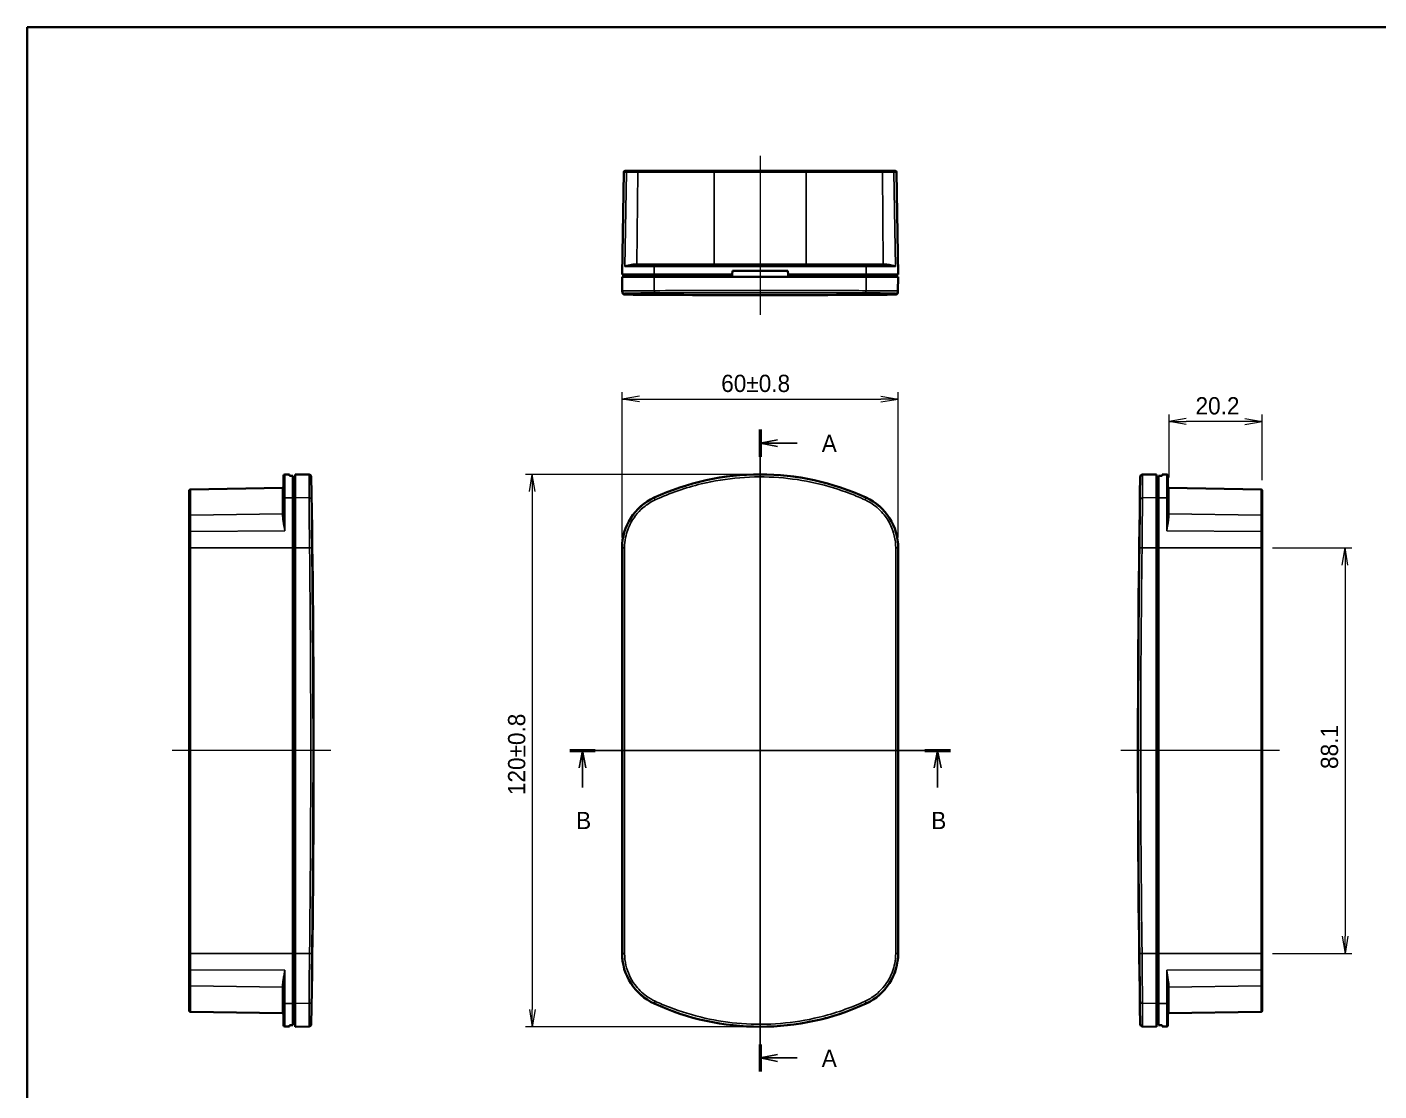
# Model space of a CAD drawing. Header units: millimetres. Extents: x 204 to 2721, y 201 to 622.
# Drawn here: x 605.2 to 899, y 391.1 to 622.2 of the extents above; entities that cross this region are included whole.
import ezdxf

# ---------------------------------------------------------------- set-up
doc = ezdxf.new("R2010")
doc.units = ezdxf.units.MM
doc.header["$LTSCALE"] = 1.5
doc.layers.get('Defpoints').update_dxf_attribs({"lineweight": 25})
for name, color, linetype, lineweight in [('Border (ISO)', 7, 'Continuous', 35), ('Centerline (ISO)', 131, 'Continuous', 18), ('Dimension (ISO)', 7, 'Continuous', 18), ('Section Line (ISO)', 7, 'Continuous', 25), ('Visible (ISO)', 7, 'Continuous', 35), ('Visible Narrow (ISO)', 7, 'Continuous', 25)]:
    doc.layers.add(name, color=color, linetype=linetype, lineweight=lineweight)
doc.styles.add('Note Text (TK)', font='MS PGothic.ttf')
doc.dimstyles.new('Default - Method 1b (TK)', dxfattribs={"dimscale": 1.5, "dimtxt": 2.5, "dimasz": 2.5, "dimexe": 1, "dimexo": 1.5, "dimgap": 1, "dimtad": 1, "dimtoh": 1, "dimdsep": 46, "dimtxsty": 'Note Text (TK)', "dimblk": 'OPEN', "dimcen": 0.09, "dimdle": 5, "dimclrd": 100, "dimclre": 100, "dimclrt": 7, "dimadec": 1, "dimazin": 1, "dimtfac": 1, "dimtmove": 0, "dimatfit": 3, "dimldrblk": 'OPEN', "dimfxl": 1, "dimtolj": 1, "dimlwd": -1, "dimlwe": -1, "dimarcsym": 0})

# ---------------------------------------------------------------- blocks, each defined once
blk = doc.blocks.new('図面枠 tk図枠')
at = {"layer": 'Border (ISO)'}
for q in [(405.5, 289), (14.5, 8)]:
    blk.add_line((14.5, 289), q, dxfattribs=at)
blk = doc.blocks.new('_Open')
at = {"color": 0, "linetype": 'ByBlock', "lineweight": -2}
for p, q in [((-1, 0.167), (0, 0)), ((-1, -0.167), (0, 0)), ((0, 0), (-1, 0))]:
    blk.add_line(p, q, dxfattribs=at)
blk = doc.blocks.new('*D17')
at = {"layer": 'Defpoints', "color": 0}
for p in [(794.53, 541.39), (734.53, 509.07), (794.53, 509.07)]:
    blk.add_point(p, dxfattribs=at)
at = {"layer": 'Dimension (ISO)', "color": 100}
for p, q in [((734.53, 511.32), (734.53, 542.89)), ((738.28, 541.39), (790.78, 541.39)), ((794.53, 511.32), (794.53, 542.89))]:
    blk.add_line(p, q, dxfattribs=at)
at = {"layer": 'Dimension (ISO)', "color": 100, "xscale": 3.75, "yscale": 3.75, "zscale": 3.75, "rotation": 180}
blk.add_blockref('_Open', (734.53, 541.39), dxfattribs=at)
at = {"layer": 'Dimension (ISO)', "color": 100, "xscale": 3.75, "yscale": 3.75, "zscale": 3.75}
blk.add_blockref('_Open', (794.53, 541.39), dxfattribs=at)
at = {"layer": 'Dimension (ISO)', "color": 7, "insert": (756.07, 544.76), "char_height": 3.75, "attachment_point": 4, "style": 'Note Text (TK)'}
blk.add_mtext('\\A1;60±0.8', dxfattribs=at)
blk = doc.blocks.new('*D18')
at = {"layer": 'Defpoints', "color": 0}
for p in [(764.53, 525.01), (715.03, 405.01), (764.53, 405.01)]:
    blk.add_point(p, dxfattribs=at)
at = {"layer": 'Dimension (ISO)', "color": 100}
for p, q in [((762.28, 525.01), (713.53, 525.01)), ((715.03, 521.26), (715.03, 408.76)), ((762.28, 405.01), (713.53, 405.01))]:
    blk.add_line(p, q, dxfattribs=at)
at = {"layer": 'Dimension (ISO)', "color": 100, "xscale": 3.75, "yscale": 3.75, "zscale": 3.75}
for p, rotation in [((715.03, 525.01), 90), ((715.03, 405.01), 270)]:
    blk.add_blockref('_Open', p, dxfattribs=dict(at, rotation=rotation))
at = {"layer": 'Dimension (ISO)', "color": 7, "insert": (711.65, 455.33), "char_height": 3.75, "attachment_point": 4, "rotation": 90, "style": 'Note Text (TK)'}
blk.add_mtext('\\A1;120±0.8', dxfattribs=at)
blk = doc.blocks.new('*D19')
at = {"layer": 'Defpoints', "color": 0}
for p in [(873.61, 509.07), (873.61, 420.96), (891.61, 420.96)]:
    blk.add_point(p, dxfattribs=at)
at = {"layer": 'Dimension (ISO)', "color": 100}
for p, q in [((875.86, 509.07), (893.11, 509.07)), ((891.61, 505.32), (891.61, 424.71)), ((875.86, 420.96), (893.11, 420.96))]:
    blk.add_line(p, q, dxfattribs=at)
at = {"layer": 'Dimension (ISO)', "color": 100, "xscale": 3.75, "yscale": 3.75, "zscale": 3.75}
for p, rotation in [((891.61, 509.07), 90), ((891.61, 420.96), 270)]:
    blk.add_blockref('_Open', p, dxfattribs=dict(at, rotation=rotation))
at = {"layer": 'Dimension (ISO)', "color": 7, "insert": (888.24, 461.01), "char_height": 3.75, "attachment_point": 4, "rotation": 90, "style": 'Note Text (TK)'}
blk.add_mtext('\\A1;88.1', dxfattribs=at)
blk = doc.blocks.new('*D20')
at = {"layer": 'Defpoints', "color": 0}
for p in [(853.36, 536.51), (853.36, 522.09), (873.61, 521.5)]:
    blk.add_point(p, dxfattribs=at)
at = {"layer": 'Dimension (ISO)', "color": 100}
for p, q in [((853.36, 524.34), (853.36, 538.01)), ((873.61, 523.75), (873.61, 538.01)), ((869.86, 536.51), (857.11, 536.51))]:
    blk.add_line(p, q, dxfattribs=at)
at = {"layer": 'Dimension (ISO)', "color": 100, "xscale": 3.75, "yscale": 3.75, "zscale": 3.75, "rotation": 180}
blk.add_blockref('_Open', (853.36, 536.51), dxfattribs=at)
at = {"layer": 'Dimension (ISO)', "color": 100, "xscale": 3.75, "yscale": 3.75, "zscale": 3.75}
blk.add_blockref('_Open', (873.61, 536.51), dxfattribs=at)
at = {"layer": 'Dimension (ISO)', "color": 7, "insert": (859.12, 539.89), "char_height": 3.75, "attachment_point": 4, "style": 'Note Text (TK)'}
blk.add_mtext('\\A1;20.2', dxfattribs=at)
blk = doc.blocks.new('2dTransSection0')
at = {"layer": 'Section Line (ISO)', "linetype": 'Continuous'}
for p, q in [((120.69, 230.7), (120.69, 137.72)), ((123.19, 229.23), (120.69, 228.73)), ((123.19, 228.73), (120.69, 228.73)), ((120.69, 228.73), (123.19, 228.23)), ((126.06, 228.73), (123.19, 228.73)), ((123.19, 140.19), (120.69, 139.69)), ((123.19, 139.69), (120.69, 139.69)), ((120.69, 139.69), (123.19, 139.19)), ((126.06, 139.69), (123.19, 139.69))]:
    blk.add_line(p, q, dxfattribs=at)
at = {"layer": 'Section Line (ISO)', "linetype": 'Continuous', "lineweight": 50}
for p, q in [((120.69, 230.7), (120.69, 226.77)), ((120.69, 141.66), (120.69, 137.72))]:
    blk.add_line(p, q, dxfattribs=at)
at = {"layer": 'Section Line (ISO)', "char_height": 2.5, "attachment_point": 7, "style": 'Note Text (TK)'}
for insert in [(129.61, 227.45), (129.61, 138.4)]:
    blk.add_mtext('A', dxfattribs=dict(at, insert=insert))
blk = doc.blocks.new('2dTransSection1')
at = {"layer": 'Section Line (ISO)', "linetype": 'Continuous'}
for p, q in [((93.1, 184.21), (148.25, 184.21)), ((94.95, 184.21), (94.45, 181.71)), ((94.95, 181.71), (94.95, 184.21)), ((95.45, 181.71), (94.95, 184.21)), ((146.39, 184.21), (145.89, 181.71)), ((146.39, 181.71), (146.39, 184.21)), ((146.89, 181.71), (146.39, 184.21)), ((94.95, 178.88), (94.95, 181.71)), ((146.39, 178.88), (146.39, 181.71))]:
    blk.add_line(p, q, dxfattribs=at)
at = {"layer": 'Section Line (ISO)', "linetype": 'Continuous', "lineweight": 50}
for p, q in [((93.1, 184.21), (96.81, 184.21)), ((144.54, 184.21), (148.25, 184.21))]:
    blk.add_line(p, q, dxfattribs=at)
at = {"layer": 'Section Line (ISO)', "char_height": 2.5, "attachment_point": 7, "style": 'Note Text (TK)'}
for insert in [(94.03, 172.83), (145.47, 172.83)]:
    blk.add_mtext('B', dxfattribs=dict(at, insert=insert))

msp = doc.modelspace()

# ---------------------------------------------------------------- linework, layer by layer
at = {"layer": 'Centerline (ISO)', "linetype": 'Continuous'}
for p, q in [((764.527, 594.199), (764.527, 559.699)), ((764.527, 528.764), (764.527, 401.264)), ((671.254, 465.014), (636.754, 465.014)), ((730.777, 465.014), (798.277, 465.014)), ((877.361, 465.014), (842.861, 465.014))]:
    msp.add_line(p, q, dxfattribs=at)
at = {"layer": 'Visible (ISO)'}
for p, q in [((734.536, 568.449), (734.924, 590.703)), ((735.174, 590.949), (735.725, 590.949)), ((735.725, 590.949), (738.131, 590.949)), ((738.131, 590.949), (754.504, 590.949)), ((774.55, 590.949), (754.504, 590.949)), ((774.55, 590.949), (790.923, 590.949)), ((790.923, 590.949), (793.329, 590.949)), ((793.329, 590.949), (793.88, 590.949)), ((794.518, 568.449), (794.13, 590.703)), ((737.546, 570.449), (741.625, 570.449)), ((741.625, 570.449), (787.429, 570.449)), ((787.429, 570.449), (791.508, 570.449)), ((734.527, 567.949), (741.504, 567.949)), ((734.527, 567.949), (734.582, 564.831)), ((741.508, 568.449), (734.536, 568.449)), ((735.027, 567.949), (735.027, 568.449)), ((741.504, 567.949), (787.55, 567.949)), ((758.462, 568.449), (741.508, 568.449)), ((758.462, 568.449), (758.418, 567.949)), ((758.527, 569.199), (758.462, 568.449)), ((770.527, 569.199), (758.527, 569.199)), ((770.593, 568.449), (770.527, 569.199)), ((770.637, 567.949), (770.593, 568.449)), ((787.547, 568.449), (770.593, 568.449)), ((794.518, 568.449), (787.547, 568.449)), ((787.55, 567.949), (794.527, 567.949)), ((794.027, 567.949), (794.027, 568.449)), ((794.527, 567.949), (794.473, 564.831)), ((734.586, 564.561), (734.582, 564.831)), ((794.473, 564.831), (794.468, 564.561)), ((661.004, 519.7), (661.004, 524.724)), ((661.249, 524.974), (662.254, 524.992)), ((662.254, 524.992), (662.254, 524.664)), ((663.004, 524.67), (663.004, 519.955)), ((663.504, 519.963), (663.504, 525.014)), ((666.521, 524.961), (663.504, 525.014)), ((847.594, 524.961), (850.611, 525.014)), ((850.611, 525.014), (850.611, 519.963)), ((851.111, 519.955), (851.111, 524.67)), ((852.865, 524.974), (851.861, 524.992)), ((851.861, 524.664), (851.861, 524.992)), ((853.111, 524.724), (853.111, 519.7)), ((640.504, 515.96), (640.504, 521.495)), ((640.749, 521.745), (660.758, 522.094)), ((663.004, 519.955), (663.004, 509.065)), ((663.504, 509.065), (663.504, 519.963)), ((850.611, 519.963), (850.611, 509.065)), ((851.111, 509.065), (851.111, 519.955)), ((873.365, 521.745), (853.356, 522.094)), ((873.611, 521.495), (873.611, 515.96)), ((661.004, 516.58), (661.004, 519.7)), ((853.111, 519.7), (853.111, 516.58)), ((640.504, 512.559), (640.504, 515.96)), ((873.611, 515.96), (873.611, 512.559)), ((640.504, 509.065), (640.504, 512.559)), ((873.611, 512.559), (873.611, 509.065)), ((640.504, 509.065), (640.504, 420.963)), ((663.004, 420.963), (663.004, 509.065)), ((663.504, 509.065), (663.504, 420.963)), ((734.527, 509.065), (734.527, 420.963)), ((794.527, 420.963), (794.527, 509.065)), ((850.611, 420.963), (850.611, 509.065)), ((851.111, 509.065), (851.111, 420.963)), ((873.611, 420.963), (873.611, 509.065)), ((640.504, 417.468), (640.504, 420.963)), ((663.004, 420.963), (663.004, 410.072)), ((663.504, 410.065), (663.504, 420.963)), ((850.611, 420.963), (850.611, 410.065)), ((851.111, 410.072), (851.111, 420.963)), ((873.611, 420.963), (873.611, 417.468)), ((640.504, 414.068), (640.504, 417.468)), ((873.611, 417.468), (873.611, 414.068)), ((640.504, 408.533), (640.504, 414.068)), ((661.004, 410.327), (661.004, 413.447)), ((853.111, 413.447), (853.111, 410.327)), ((873.611, 414.068), (873.611, 408.533)), ((640.749, 408.283), (660.758, 407.933)), ((661.004, 405.303), (661.004, 410.327)), ((663.004, 410.072), (663.004, 405.358)), ((663.504, 405.014), (663.504, 410.065)), ((850.611, 410.065), (850.611, 405.014)), ((851.111, 405.358), (851.111, 410.072)), ((853.111, 410.327), (853.111, 405.303)), ((873.365, 408.283), (853.356, 407.933)), ((662.254, 405.364), (662.254, 405.036)), ((851.861, 405.036), (851.861, 405.364)), ((661.249, 405.053), (662.254, 405.036)), ((666.521, 405.066), (663.504, 405.014)), ((847.594, 405.066), (850.611, 405.014)), ((852.865, 405.053), (851.861, 405.036))]:
    msp.add_line(p, q, dxfattribs=at)
for centre, radius, start, end in [((735.174, 590.699), 0.25, 90, 179), ((793.88, 590.699), 0.25, 1, 90), ((735.086, 564.569), 0.5, 181, 269.53032), ((764.527, 4155.949), 3592, 269.530319, 270.469681), ((793.968, 564.569), 0.5, 270.46968, 359), ((661.254, 524.724), 0.25, 91, 180), ((666.512, 524.461), 0.5, 0.94842, 89), ((-2924.496, 465.014), 3592, 359.051582, 0.948418), ((764.527, 470.014), 55, 65.25348, 114.74652), ((4438.611, 465.014), 3592, 179.051582, 180.948418), ((847.603, 524.461), 0.5, 91, 179.05158), ((852.861, 524.724), 0.25, 0, 89), ((640.754, 521.495), 0.25, 91, 180), ((660.754, 522.344), 0.25, 271, 0), ((746.527, 509.065), 12, 114.74652, 180), ((782.527, 509.065), 12, 0, 65.25348), ((853.361, 522.344), 0.25, 180, 269), ((873.361, 521.495), 0.25, 0, 89), ((746.527, 420.963), 12, 180, 245.25348), ((782.527, 420.963), 12, 294.74652, 0), ((640.754, 408.533), 0.25, 180, 269), ((764.527, 460.014), 55, 245.25348, 294.74652), ((873.361, 408.533), 0.25, 271, 0), ((660.754, 407.683), 0.25, 0, 89), ((666.512, 405.566), 0.5, 271, 359.05158), ((847.603, 405.566), 0.5, 180.94842, 269), ((853.361, 407.683), 0.25, 91, 180), ((661.254, 405.303), 0.25, 180, 269), ((852.861, 405.303), 0.25, 271, 0)]:
    msp.add_arc(centre, radius, start, end, dxfattribs=at)
for centre, major_axis, ratio, start_param, end_param in [((721.402, 470.014), (-640.204, 0), 0.0857297, 4.8037342, 4.8049107), ((593.673, 470.014), (622.938, 0), 0.0874887, 1.4584619, 1.4592696), ((920.441, 470.014), (622.938, 0), 0.0874887, 1.6823231, 1.6831308), ((792.712, 470.014), (-640.204, 0), 0.0857297, 4.6198673, 4.6210437), ((721.402, 460.014), (640.204, 0), 0.0857297, 4.6198673, 4.6210437), ((593.673, 460.014), (-622.938, 0), 0.0874887, 1.6823231, 1.6831308), ((920.441, 460.014), (-622.938, 0), 0.0874887, 1.4584619, 1.4592696), ((792.712, 460.014), (640.204, 0), 0.0857297, 4.8037342, 4.8049107)]:
    msp.add_ellipse(centre, major_axis=major_axis, ratio=ratio, start_param=start_param, end_param=end_param, dxfattribs=at)
at = {"layer": 'Visible Narrow (ISO)'}
for p, q in [((735.488, 590.703), (734.924, 590.703)), ((735.147, 570.203), (735.488, 590.703)), ((737.98, 590.703), (735.488, 590.703)), ((737.98, 590.703), (737.768, 570.694)), ((754.504, 590.703), (737.98, 590.703)), ((754.504, 590.703), (754.504, 590.949)), ((754.504, 590.703), (774.55, 590.703)), ((754.504, 590.703), (754.504, 570.694)), ((774.55, 590.703), (774.55, 590.949)), ((791.075, 590.703), (774.55, 590.703)), ((774.55, 590.703), (774.55, 570.694)), ((793.567, 590.703), (791.075, 590.703)), ((791.075, 590.703), (791.287, 570.694)), ((794.13, 590.703), (793.567, 590.703)), ((793.567, 590.703), (793.907, 570.203)), ((741.52, 570.203), (735.147, 570.203)), ((737.7, 570.694), (737.768, 570.694)), ((737.768, 570.694), (754.504, 570.694)), ((741.508, 568.449), (741.52, 570.203)), ((787.534, 570.203), (741.52, 570.203)), ((754.504, 570.694), (754.504, 570.449)), ((774.55, 570.694), (754.504, 570.694)), ((774.55, 570.694), (774.55, 570.449)), ((774.55, 570.694), (791.287, 570.694)), ((793.907, 570.203), (787.534, 570.203)), ((787.547, 568.449), (787.534, 570.203)), ((791.287, 570.694), (791.354, 570.694)), ((741.504, 567.949), (741.526, 564.925)), ((741.713, 567.949), (741.713, 568.449)), ((787.341, 567.949), (787.341, 568.449)), ((787.55, 567.949), (787.528, 564.925)), ((735.077, 564.34), (735.082, 564.069)), ((793.972, 564.069), (793.977, 564.34)), ((661.249, 524.974), (661.249, 519.927)), ((666.521, 524.96), (666.527, 519.915)), ((667.019, 519.469), (667.012, 524.469)), ((852.865, 519.927), (852.865, 524.974)), ((640.749, 521.745), (640.749, 516.158)), ((660.758, 516.436), (660.758, 522.094)), ((663.004, 519.955), (661.249, 519.927)), ((661.249, 519.927), (661.249, 512.746)), ((663.504, 519.963), (666.527, 519.915)), ((741.504, 519.963), (741.526, 519.915)), ((787.55, 519.963), (787.528, 519.915)), ((850.611, 519.963), (847.587, 519.915)), ((851.111, 519.955), (852.865, 519.927)), ((852.865, 512.746), (852.865, 519.927)), ((853.356, 522.094), (853.356, 516.436)), ((873.365, 516.158), (873.365, 521.745)), ((663.504, 519.509), (663.004, 519.509)), ((850.611, 519.509), (851.111, 519.509)), ((640.749, 516.158), (660.758, 516.436)), ((640.749, 516.158), (640.749, 512.636)), ((660.758, 516.383), (660.758, 516.436)), ((853.356, 516.436), (853.356, 516.383)), ((873.365, 516.158), (853.356, 516.436)), ((873.365, 512.636), (873.365, 516.158)), ((661.249, 512.746), (640.749, 512.636)), ((640.749, 512.636), (640.749, 509.065)), ((873.365, 512.636), (852.865, 512.746)), ((873.365, 509.065), (873.365, 512.636)), ((640.749, 509.065), (640.504, 509.065)), ((640.749, 420.963), (640.749, 509.065)), ((663.004, 509.065), (640.749, 509.065)), ((663.504, 509.065), (663.004, 509.065)), ((663.504, 509.065), (666.622, 509.065)), ((734.527, 509.065), (734.582, 509.065)), ((794.527, 509.065), (794.473, 509.065)), ((850.611, 509.065), (847.493, 509.065)), ((850.611, 509.065), (851.111, 509.065)), ((851.111, 509.065), (873.365, 509.065)), ((873.365, 509.065), (873.611, 509.065)), ((873.365, 509.065), (873.365, 420.963)), ((640.749, 420.963), (640.504, 420.963)), ((640.749, 420.963), (640.749, 417.391)), ((663.004, 420.963), (640.749, 420.963)), ((663.504, 420.963), (663.004, 420.963)), ((663.504, 420.963), (666.622, 420.963)), ((734.527, 420.963), (734.582, 420.963)), ((794.527, 420.963), (794.473, 420.963)), ((850.611, 420.963), (847.493, 420.963)), ((850.611, 420.963), (851.111, 420.963)), ((851.111, 420.963), (873.365, 420.963)), ((873.365, 420.963), (873.611, 420.963)), ((873.365, 417.391), (873.365, 420.963)), ((640.749, 417.391), (640.749, 413.869)), ((640.749, 417.391), (661.249, 417.281)), ((661.249, 417.281), (661.249, 410.1)), ((873.365, 417.391), (852.865, 417.281)), ((852.865, 410.1), (852.865, 417.281)), ((873.365, 413.869), (873.365, 417.391)), ((640.749, 413.869), (640.749, 408.283)), ((640.749, 413.869), (660.758, 413.592)), ((660.758, 413.592), (660.758, 413.644)), ((660.758, 407.933), (660.758, 413.592)), ((873.365, 413.869), (853.356, 413.592)), ((853.356, 413.644), (853.356, 413.592)), ((853.356, 413.592), (853.356, 407.933)), ((873.365, 408.283), (873.365, 413.869)), ((661.249, 410.1), (661.249, 405.053)), ((663.004, 410.072), (661.249, 410.1)), ((663.504, 410.519), (663.004, 410.519)), ((663.504, 410.065), (666.527, 410.112)), ((741.504, 410.065), (741.526, 410.112)), ((787.55, 410.065), (787.528, 410.112)), ((847.096, 410.559), (847.103, 405.559)), ((850.611, 410.065), (847.587, 410.112)), ((847.594, 405.067), (847.587, 410.112)), ((850.611, 410.519), (851.111, 410.519)), ((851.111, 410.072), (852.865, 410.1)), ((852.865, 405.053), (852.865, 410.1))]:
    msp.add_line(p, q, dxfattribs=at)
for centre, major_axis, ratio, start_param, end_param in [((735.725, 590.699), (0, 0.25), 0.9514563, 0, 1.553343), ((738.131, 590.699), (0, 0.25), 0.6068216, 0, 1.553343), ((790.923, 590.699), (0, 0.25), 0.6068216, 4.7298423, 6.2831853), ((793.329, 590.699), (0, 0.25), 0.9514563, 4.7298423, 6.2831853), ((737.546, 570.699), (0, -0.25), 0.6157606, 0, 1.553343), ((737.616, 570.699), (0, -0.25), 0.6068216, 0, 1.553343), ((741.625, 570.199), (0, 0.25), 0.4186047, 0, 1.553343), ((787.429, 570.199), (0, 0.25), 0.4186047, 4.7298423, 6.2831853), ((791.438, 570.699), (0, -0.25), 0.6068216, 4.7298423, 6.2831853), ((791.508, 570.699), (0, -0.25), 0.6157606, 4.7298423, 6.2831853), ((735.081, 564.84), (-0.5, -0.009), 0.9999247, 0, 1.5451455), ((741.735, 564.934), (0, -0.5), 0.4186138, 4.7295735, 6.2664915), ((787.319, 564.934), (0, -0.5), 0.4186138, 0.0166938, 1.5536118), ((793.973, 564.84), (0.5, -0.009), 0.9999247, 4.7380398, 6.2831853), ((661.254, 519.7), (-0.25, 0), 0.9081686, 4.7298423, 6.2831853), ((666.519, 519.461), (0.5, 0.001), 0.9081642, 0.0151603, 1.5520782), ((741.735, 519.461), (-0.209, 0.454), 0.000583, 4.7288141, 6.265732), ((787.319, 519.461), (0.209, 0.454), 0.000583, 0.0174533, 1.5543712), ((847.596, 519.461), (-0.5, 0.001), 0.9081642, 4.7311071, 6.268025), ((852.861, 519.7), (0.25, 0), 0.9081686, 0, 1.553343), ((640.754, 515.96), (-0.25, 0), 0.7948381, 4.7298423, 6.2831853), ((660.754, 516.634), (0.25, 0), 0.7948381, 4.7298423, 6.2831853), ((660.754, 516.58), (0.25, 0), 0.7879333, 4.7298423, 6.2831853), ((853.361, 516.634), (-0.25, 0), 0.7948381, 0, 1.553343), ((853.361, 516.58), (-0.25, 0), 0.7879333, 0, 1.553343), ((873.361, 515.96), (0.25, 0), 0.7948381, 0, 1.553343), ((640.754, 512.559), (-0.25, 0), 0.3077838, 4.7298423, 6.2831853), ((873.361, 512.559), (0.25, 0), 0.3077838, 0, 1.553343), ((666.613, 509.065), (0.5, 0.006), 0.0002141, 4.729841, 6.2749865), ((-2922.88, 465.014), (0, -3590.319), 0.9998477, 1.5585266, 1.5830661), ((-2922.888, 465.014), (0, 3590.818), 0.9998477, 4.7001192, 4.7246587), ((735.081, 509.065), (-0.5, 0), 0.0122676, 4.7205852, 6.2657307), ((671.927, 465.014), (0, -3590.319), 0.0174524, 1.5585266, 1.5830661), ((672.414, 465.014), (0, 3590.818), 0.0174524, 4.7001192, 4.7246587), ((856.641, 465.014), (0, -3590.818), 0.0174524, 4.7001192, 4.7246587), ((793.973, 509.065), (0.5, 0), 0.0122676, 0.0174546, 1.5626002), ((857.128, 465.014), (0, 3590.319), 0.0174524, 1.5585266, 1.5830661), ((4437.003, 465.014), (0, -3590.818), 0.9998477, 4.7001192, 4.7246587), ((847.502, 509.065), (-0.5, 0.006), 0.0002141, 0.0081988, 1.5533443), ((4436.994, 465.014), (0, 3590.319), 0.9998477, 1.5585266, 1.5830661), ((666.613, 420.963), (0.5, -0.006), 0.0002141, 0.0081988, 1.5533443), ((735.081, 420.963), (-0.5, 0), 0.0122676, 0.0174546, 1.5626002), ((793.973, 420.963), (0.5, 0), 0.0122676, 4.7205852, 6.2657307), ((847.502, 420.963), (-0.5, -0.006), 0.0002141, 4.729841, 6.2749865), ((640.754, 417.468), (-0.25, 0), 0.3077838, 0, 1.553343), ((873.361, 417.468), (0.25, 0), 0.3077838, 4.7298423, 6.2831853), ((640.754, 414.068), (-0.25, 0), 0.7948381, 0, 1.553343), ((660.754, 413.447), (0.25, 0), 0.7879333, 0, 1.553343), ((660.754, 413.393), (0.25, 0), 0.7948381, 0, 1.553343), ((853.361, 413.447), (-0.25, 0), 0.7879333, 4.7298423, 6.2831853), ((853.361, 413.393), (-0.25, 0), 0.7948381, 4.7298423, 6.2831853), ((873.361, 414.068), (0.25, 0), 0.7948381, 4.7298423, 6.2831853), ((661.254, 410.327), (-0.25, 0), 0.9081686, 0, 1.553343), ((666.519, 410.566), (0.5, -0.001), 0.9081642, 4.7311071, 6.268025), ((741.735, 410.566), (-0.209, -0.454), 0.000583, 0.0174533, 1.5543712), ((787.319, 410.566), (0.209, -0.454), 0.000583, 4.7288141, 6.265732), ((847.596, 410.566), (-0.5, -0.001), 0.9081642, 0.0151603, 1.5520782), ((852.861, 410.327), (0.25, 0), 0.9081686, 4.7298423, 6.2831853)]:
    msp.add_ellipse(centre, major_axis=major_axis, ratio=ratio, start_param=start_param, end_param=end_param, dxfattribs=at)
for points, knots in [([(737.7, 570.694), (737.124, 570.694), (736.609, 570.625), (735.739, 570.444), (735.385, 570.323), (735.147, 570.203)], [-0.46513102, -0.46513102, -0.46513102, -0.46513102, -0.2387136, -0.2387136, 0.00184825, 0.00184825, 0.00184825, 0.00184825]), ([(735.147, 570.203), (735.387, 570.263), (735.724, 570.323), (736.536, 570.414), (737.012, 570.449), (737.546, 570.449)], [-0.00184825, -0.00184825, -0.00184825, -0.00184825, 0.2387136, 0.2387136, 0.46513102, 0.46513102, 0.46513102, 0.46513102]), ([(793.907, 570.203), (793.792, 570.261), (793.649, 570.319), (793.314, 570.43), (793.121, 570.483), (792.906, 570.529), (792.691, 570.575), (792.453, 570.616), (791.932, 570.675), (791.651, 570.694), (791.354, 570.694)], [-0.46697927, -0.46697927, -0.46697927, -0.46697927, -0.35023445, -0.35023445, -0.23348963, -0.23348963, -0.23348963, -0.11674482, -0.11674482, 0, 0, 0, 0]), ([(791.508, 570.449), (791.784, 570.449), (792.044, 570.439), (792.526, 570.409), (792.748, 570.389), (792.949, 570.366), (793.149, 570.343), (793.331, 570.317), (793.652, 570.261), (793.791, 570.232), (793.907, 570.203)], [0, 0, 0, 0, 0.11674482, 0.11674482, 0.23348963, 0.23348963, 0.23348963, 0.35023445, 0.35023445, 0.46697927, 0.46697927, 0.46697927, 0.46697927]), ([(741.526, 564.925), (740.704, 564.925), (739.925, 564.923), (737.934, 564.914), (736.862, 564.905), (735.478, 564.882), (735.047, 564.87), (734.657, 564.849), (734.581, 564.84), (734.582, 564.831)], [-1.3036361, -1.3036361, -1.3036361, -1.3036361, -1.0433648, -1.0433648, -0.5796471, -0.5796471, -0.2229412, -0.2229412, 0, 0, 0, 0]), ([(735.077, 564.34), (735.077, 564.349), (735.15, 564.357), (735.523, 564.379), (735.936, 564.391), (737.263, 564.413), (738.29, 564.423), (740.198, 564.431), (740.944, 564.433), (741.732, 564.434)], [0, 0, 0, 0, 0.2229412, 0.2229412, 0.5796471, 0.5796471, 1.0433648, 1.0433648, 1.3036361, 1.3036361, 1.3036361, 1.3036361]), ([(787.528, 564.925), (786.509, 564.926), (785.476, 564.926), (779.371, 564.93), (774.02, 564.931), (762.917, 564.932), (757.162, 564.932), (748.149, 564.929), (744.765, 564.927), (741.526, 564.925)], [-4.7031374, -4.7031374, -4.7031374, -4.7031374, -4.3695667, -4.3695667, -2.7562136, -2.7562136, -1.0600822, -1.0600822, 0, 0, 0, 0]), ([(741.732, 564.434), (744.942, 564.436), (748.296, 564.437), (757.228, 564.44), (762.932, 564.441), (773.935, 564.44), (779.238, 564.438), (785.288, 564.435), (786.312, 564.434), (787.322, 564.434)], [0, 0, 0, 0, 1.0600822, 1.0600822, 2.7562136, 2.7562136, 4.3695667, 4.3695667, 4.7031374, 4.7031374, 4.7031374, 4.7031374]), ([(787.322, 564.434), (787.997, 564.433), (788.641, 564.432), (790.205, 564.426), (791.058, 564.42), (792.675, 564.401), (793.332, 564.387), (793.878, 564.36), (793.977, 564.35), (793.977, 564.34)], [0, 0, 0, 0, 0.2227858, 0.2227858, 0.579243, 0.579243, 1.0426373, 1.0426373, 1.3036362, 1.3036362, 1.3036362, 1.3036362]), ([(794.473, 564.831), (794.473, 564.842), (794.369, 564.852), (793.8, 564.878), (793.114, 564.892), (791.427, 564.911), (790.537, 564.917), (788.904, 564.923), (788.232, 564.925), (787.528, 564.925)], [-1.3036362, -1.3036362, -1.3036362, -1.3036362, -1.0426373, -1.0426373, -0.579243, -0.579243, -0.2227858, -0.2227858, 0, 0, 0, 0]), ([(787.528, 519.915), (786.509, 520.385), (785.476, 520.823), (779.371, 523.196), (774.02, 524.406), (762.917, 525.233), (757.162, 524.763), (748.149, 522.584), (744.765, 521.408), (741.526, 519.915)], [-4.7031374, -4.7031374, -4.7031374, -4.7031374, -4.3695667, -4.3695667, -2.7562136, -2.7562136, -1.0600822, -1.0600822, 0, 0, 0, 0]), ([(741.732, 519.469), (744.942, 520.948), (748.296, 522.114), (757.228, 524.274), (762.932, 524.739), (773.935, 523.92), (779.238, 522.72), (785.288, 520.369), (786.312, 519.934), (787.322, 519.469)], [0, 0, 0, 0, 1.0600822, 1.0600822, 2.7562136, 2.7562136, 4.3695667, 4.3695667, 4.7031374, 4.7031374, 4.7031374, 4.7031374]), ([(847.103, 524.469), (847.103, 524.469), (847.103, 524.419), (847.102, 523.92), (847.1, 522.72), (847.097, 520.369), (847.096, 519.934), (847.096, 519.469)], [2.3515268, 2.3515268, 2.3515268, 2.3515268, 2.7562136, 2.7562136, 4.3695667, 4.3695667, 4.7031374, 4.7031374, 4.7031374, 4.7031374]), ([(847.587, 519.915), (847.588, 520.385), (847.588, 520.823), (847.592, 523.196), (847.593, 524.406), (847.594, 524.911), (847.594, 524.961), (847.594, 524.96)], [-4.7031374, -4.7031374, -4.7031374, -4.7031374, -4.3695667, -4.3695667, -2.7562136, -2.7562136, -2.3515268, -2.3515268, -2.3515268, -2.3515268]), ([(666.527, 519.915), (666.528, 519.536), (666.53, 519.063), (666.538, 517.52), (666.548, 516.27), (666.571, 513.774), (666.582, 512.595), (666.604, 510.616), (666.613, 509.841), (666.622, 509.065)], [-1.3036361, -1.3036361, -1.3036361, -1.3036361, -1.0433648, -1.0433648, -0.5796471, -0.5796471, -0.2229412, -0.2229412, 0, 0, 0, 0]), ([(741.526, 519.915), (740.704, 519.536), (739.925, 519.063), (737.934, 517.52), (736.862, 516.27), (735.478, 513.774), (735.047, 512.595), (734.657, 510.616), (734.581, 509.841), (734.582, 509.065)], [-1.3036361, -1.3036361, -1.3036361, -1.3036361, -1.0433648, -1.0433648, -0.5796471, -0.5796471, -0.2229412, -0.2229412, 0, 0, 0, 0]), ([(794.473, 509.065), (794.473, 509.973), (794.369, 510.881), (793.8, 513.336), (793.114, 514.831), (791.427, 517.131), (790.537, 518.016), (788.904, 519.197), (788.232, 519.591), (787.528, 519.915)], [-1.3036362, -1.3036362, -1.3036362, -1.3036362, -1.0426373, -1.0426373, -0.579243, -0.579243, -0.2227858, -0.2227858, 0, 0, 0, 0]), ([(847.493, 509.065), (847.503, 509.973), (847.514, 510.881), (847.54, 513.336), (847.554, 514.831), (847.573, 517.131), (847.579, 518.016), (847.585, 519.197), (847.587, 519.591), (847.587, 519.915)], [-1.3036362, -1.3036362, -1.3036362, -1.3036362, -1.0426373, -1.0426373, -0.579243, -0.579243, -0.2227858, -0.2227858, 0, 0, 0, 0]), ([(667.113, 509.071), (667.104, 509.814), (667.095, 510.558), (667.074, 512.454), (667.062, 513.584), (667.039, 515.976), (667.03, 517.174), (667.021, 518.652), (667.019, 519.105), (667.019, 519.469)], [0, 0, 0, 0, 0.2229412, 0.2229412, 0.5796471, 0.5796471, 1.0433648, 1.0433648, 1.3036361, 1.3036361, 1.3036361, 1.3036361]), ([(735.077, 509.071), (735.077, 509.814), (735.15, 510.558), (735.523, 512.454), (735.936, 513.584), (737.263, 515.976), (738.29, 517.174), (740.198, 518.652), (740.944, 519.105), (741.732, 519.469)], [0, 0, 0, 0, 0.2229412, 0.2229412, 0.5796471, 0.5796471, 1.0433648, 1.0433648, 1.3036361, 1.3036361, 1.3036361, 1.3036361]), ([(787.322, 519.469), (787.997, 519.158), (788.641, 518.781), (790.205, 517.649), (791.058, 516.801), (792.675, 514.597), (793.332, 513.164), (793.878, 510.811), (793.977, 509.941), (793.977, 509.071)], [0, 0, 0, 0, 0.2227858, 0.2227858, 0.579243, 0.579243, 1.0426373, 1.0426373, 1.3036362, 1.3036362, 1.3036362, 1.3036362]), ([(847.096, 519.469), (847.095, 519.158), (847.094, 518.781), (847.088, 517.649), (847.082, 516.801), (847.063, 514.597), (847.049, 513.164), (847.022, 510.811), (847.012, 509.941), (847.002, 509.071)], [0, 0, 0, 0, 0.2227858, 0.2227858, 0.579243, 0.579243, 1.0426373, 1.0426373, 1.3036362, 1.3036362, 1.3036362, 1.3036362]), ([(660.758, 516.383), (660.758, 515.934), (660.827, 515.395), (661.009, 514.177), (661.13, 513.476), (661.249, 512.746)], [-0.46513102, -0.46513102, -0.46513102, -0.46513102, -0.2387136, -0.2387136, 0.00184825, 0.00184825, 0.00184825, 0.00184825]), ([(661.249, 512.746), (661.19, 513.485), (661.129, 514.201), (661.038, 515.481), (661.004, 516.065), (661.004, 516.58)], [-0.00184825, -0.00184825, -0.00184825, -0.00184825, 0.2387136, 0.2387136, 0.46513102, 0.46513102, 0.46513102, 0.46513102]), ([(853.111, 516.58), (853.111, 516.315), (853.101, 516.031), (853.071, 515.435), (853.051, 515.124), (853.028, 514.802), (853.005, 514.481), (852.979, 514.146), (852.923, 513.458), (852.894, 513.105), (852.865, 512.746)], [0, 0, 0, 0, 0.11674482, 0.11674482, 0.23348963, 0.23348963, 0.23348963, 0.35023445, 0.35023445, 0.46697927, 0.46697927, 0.46697927, 0.46697927]), ([(852.865, 512.746), (852.923, 513.1), (852.981, 513.448), (853.092, 514.119), (853.145, 514.442), (853.191, 514.749), (853.237, 515.056), (853.278, 515.348), (853.337, 515.896), (853.356, 516.151), (853.356, 516.383)], [-0.46697927, -0.46697927, -0.46697927, -0.46697927, -0.35023445, -0.35023445, -0.23348963, -0.23348963, -0.23348963, -0.11674482, -0.11674482, 0, 0, 0, 0]), ([(666.622, 420.963), (666.611, 420.055), (666.601, 419.147), (666.575, 416.692), (666.56, 415.197), (666.541, 412.897), (666.535, 412.012), (666.529, 410.83), (666.528, 410.437), (666.527, 410.112)], [-1.3036362, -1.3036362, -1.3036362, -1.3036362, -1.0426373, -1.0426373, -0.579243, -0.579243, -0.2227858, -0.2227858, 0, 0, 0, 0]), ([(667.019, 410.559), (667.019, 410.87), (667.021, 411.247), (667.027, 412.379), (667.033, 413.227), (667.052, 415.431), (667.066, 416.864), (667.092, 419.216), (667.102, 420.086), (667.113, 420.956)], [0, 0, 0, 0, 0.2227858, 0.2227858, 0.579243, 0.579243, 1.0426373, 1.0426373, 1.3036362, 1.3036362, 1.3036362, 1.3036362]), ([(734.582, 420.963), (734.581, 420.055), (734.685, 419.147), (735.254, 416.692), (735.941, 415.197), (737.627, 412.897), (738.517, 412.012), (740.15, 410.83), (740.822, 410.437), (741.526, 410.112)], [-1.3036362, -1.3036362, -1.3036362, -1.3036362, -1.0426373, -1.0426373, -0.579243, -0.579243, -0.2227858, -0.2227858, 0, 0, 0, 0]), ([(741.732, 410.559), (741.058, 410.87), (740.413, 411.247), (738.849, 412.379), (737.996, 413.227), (736.38, 415.431), (735.722, 416.864), (735.177, 419.216), (735.077, 420.086), (735.077, 420.956)], [0, 0, 0, 0, 0.2227858, 0.2227858, 0.579243, 0.579243, 1.0426373, 1.0426373, 1.3036362, 1.3036362, 1.3036362, 1.3036362]), ([(793.977, 420.956), (793.977, 420.213), (793.905, 419.47), (793.531, 417.574), (793.118, 416.444), (791.791, 414.052), (790.765, 412.854), (788.857, 411.375), (788.11, 410.922), (787.322, 410.559)], [0, 0, 0, 0, 0.2229412, 0.2229412, 0.5796471, 0.5796471, 1.0433648, 1.0433648, 1.3036361, 1.3036361, 1.3036361, 1.3036361]), ([(787.528, 410.112), (788.351, 410.491), (789.13, 410.964), (791.121, 412.507), (792.192, 413.757), (793.576, 416.253), (794.007, 417.433), (794.397, 419.411), (794.473, 420.187), (794.473, 420.963)], [-1.3036361, -1.3036361, -1.3036361, -1.3036361, -1.0433648, -1.0433648, -0.5796471, -0.5796471, -0.2229412, -0.2229412, 0, 0, 0, 0]), ([(847.002, 420.956), (847.011, 420.213), (847.019, 419.47), (847.041, 417.574), (847.053, 416.444), (847.075, 414.052), (847.085, 412.854), (847.093, 411.375), (847.095, 410.922), (847.096, 410.559)], [0, 0, 0, 0, 0.2229412, 0.2229412, 0.5796471, 0.5796471, 1.0433648, 1.0433648, 1.3036361, 1.3036361, 1.3036361, 1.3036361]), ([(847.587, 410.112), (847.586, 410.491), (847.585, 410.964), (847.576, 412.507), (847.567, 413.757), (847.544, 416.253), (847.532, 417.433), (847.511, 419.411), (847.502, 420.187), (847.493, 420.963)], [-1.3036361, -1.3036361, -1.3036361, -1.3036361, -1.0433648, -1.0433648, -0.5796471, -0.5796471, -0.2229412, -0.2229412, 0, 0, 0, 0]), ([(661.249, 417.281), (661.191, 416.927), (661.133, 416.58), (661.022, 415.909), (660.97, 415.585), (660.923, 415.279), (660.877, 414.972), (660.837, 414.679), (660.777, 414.131), (660.758, 413.876), (660.758, 413.644)], [-0.46697927, -0.46697927, -0.46697927, -0.46697927, -0.35023445, -0.35023445, -0.23348963, -0.23348963, -0.23348963, -0.11674482, -0.11674482, 0, 0, 0, 0]), ([(661.004, 413.447), (661.004, 413.713), (661.013, 413.997), (661.043, 414.592), (661.063, 414.904), (661.086, 415.225), (661.11, 415.547), (661.136, 415.881), (661.191, 416.569), (661.22, 416.923), (661.249, 417.281)], [0, 0, 0, 0, 0.11674482, 0.11674482, 0.23348963, 0.23348963, 0.23348963, 0.35023445, 0.35023445, 0.46697927, 0.46697927, 0.46697927, 0.46697927]), ([(853.356, 413.644), (853.356, 414.094), (853.287, 414.633), (853.106, 415.85), (852.985, 416.552), (852.865, 417.281)], [-0.46513102, -0.46513102, -0.46513102, -0.46513102, -0.2387136, -0.2387136, 0.00184825, 0.00184825, 0.00184825, 0.00184825]), ([(852.865, 417.281), (852.925, 416.543), (852.985, 415.826), (853.076, 414.546), (853.111, 413.963), (853.111, 413.447)], [-0.00184825, -0.00184825, -0.00184825, -0.00184825, 0.2387136, 0.2387136, 0.46513102, 0.46513102, 0.46513102, 0.46513102]), ([(666.527, 410.112), (666.527, 409.643), (666.526, 409.204), (666.523, 406.832), (666.521, 405.621), (666.521, 405.117), (666.521, 405.067), (666.521, 405.067)], [-4.7031374, -4.7031374, -4.7031374, -4.7031374, -4.3695667, -4.3695667, -2.7562136, -2.7562136, -2.3515268, -2.3515268, -2.3515268, -2.3515268]), ([(667.012, 405.559), (667.012, 405.558), (667.012, 405.608), (667.012, 406.108), (667.014, 407.308), (667.017, 409.659), (667.018, 410.093), (667.019, 410.559)], [2.3515268, 2.3515268, 2.3515268, 2.3515268, 2.7562136, 2.7562136, 4.3695667, 4.3695667, 4.7031374, 4.7031374, 4.7031374, 4.7031374]), ([(741.526, 410.112), (742.545, 409.643), (743.579, 409.204), (749.683, 406.832), (755.035, 405.621), (766.137, 404.794), (771.892, 405.264), (780.905, 407.443), (784.29, 408.62), (787.528, 410.112)], [-4.7031374, -4.7031374, -4.7031374, -4.7031374, -4.3695667, -4.3695667, -2.7562136, -2.7562136, -1.0600822, -1.0600822, 0, 0, 0, 0]), ([(787.322, 410.559), (784.113, 409.079), (780.759, 407.913), (771.826, 405.754), (766.122, 405.289), (755.12, 406.108), (749.816, 407.308), (743.766, 409.659), (742.742, 410.093), (741.732, 410.559)], [0, 0, 0, 0, 1.0600822, 1.0600822, 2.7562136, 2.7562136, 4.3695667, 4.3695667, 4.7031374, 4.7031374, 4.7031374, 4.7031374])]:
    msp.add_open_spline(points, degree=3, knots=knots, dxfattribs=at)

# ---------------------------------------------------------------- block references
at = {"xscale": 1.5, "yscale": 1.5, "zscale": 1.5}
msp.add_blockref('図面枠 tk図枠', (583.498, 188.698), dxfattribs=at)
at = {"layer": 'Section Line (ISO)', "xscale": 1.5, "yscale": 1.5, "zscale": 1.5}
for name in ['2dTransSection0', '2dTransSection1']:
    msp.add_blockref(name, (583.498, 188.698), dxfattribs=at)

# ---------------------------------------------------------------- dimensions: what is measured, and where the dimension line sits
at = {"layer": 'Dimension (ISO)', "color": 100}
for base, p1, p2, angle, override, picture, middle in [((794.527, 541.385), (734.527, 509.065), (794.527, 509.065), 180, {"dimgap": 1, "dimtoh": 0, "dimdec": 1, "dimtol": 1, "dimlim": 0, "dimtp": 0.8, "dimtm": 0.8, "dimtdec": 1, "dimtofl": 0, "dimatfit": 1}, '*D17', (764.527, 541.385)), ((853.356, 536.514), (873.611, 521.495), (853.356, 522.094), 180, {"dimgap": 1, "dimtoh": 0, "dimdec": 1, "dimlfac": 0.997316, "dimtol": 0, "dimlim": 0, "dimtp": 0, "dimtm": 0, "dimtdec": 1, "dimtofl": 0, "dimatfit": 1}, '*D20', (863.483, 536.514)), ((715.027, 405.014), (764.527, 525.014), (764.527, 405.014), 90, {"dimgap": 1, "dimtoh": 0, "dimdec": 1, "dimtol": 1, "dimlim": 0, "dimtp": 0.8, "dimtm": 0.8, "dimtdec": 1, "dimtofl": 0, "dimatfit": 1}, '*D18', (715.027, 465.014)), ((891.611, 420.963), (873.611, 509.065), (873.611, 420.963), 90, {"dimgap": 1, "dimtoh": 0, "dimdec": 1, "dimtol": 0, "dimlim": 0, "dimtp": 0, "dimtm": 0, "dimtdec": 1, "dimtofl": 0, "dimatfit": 1}, '*D19', (891.611, 465.014))]:
    dim = msp.add_linear_dim(base=base, p1=p1, p2=p2, angle=angle, dimstyle='Default - Method 1b (TK)', override=override, dxfattribs=at)
    dim.commit()
    dim.dimension.update_dxf_attribs({"geometry": picture, "text_midpoint": middle, "dimtype": 160})

doc.saveas('drawing.dxf')
